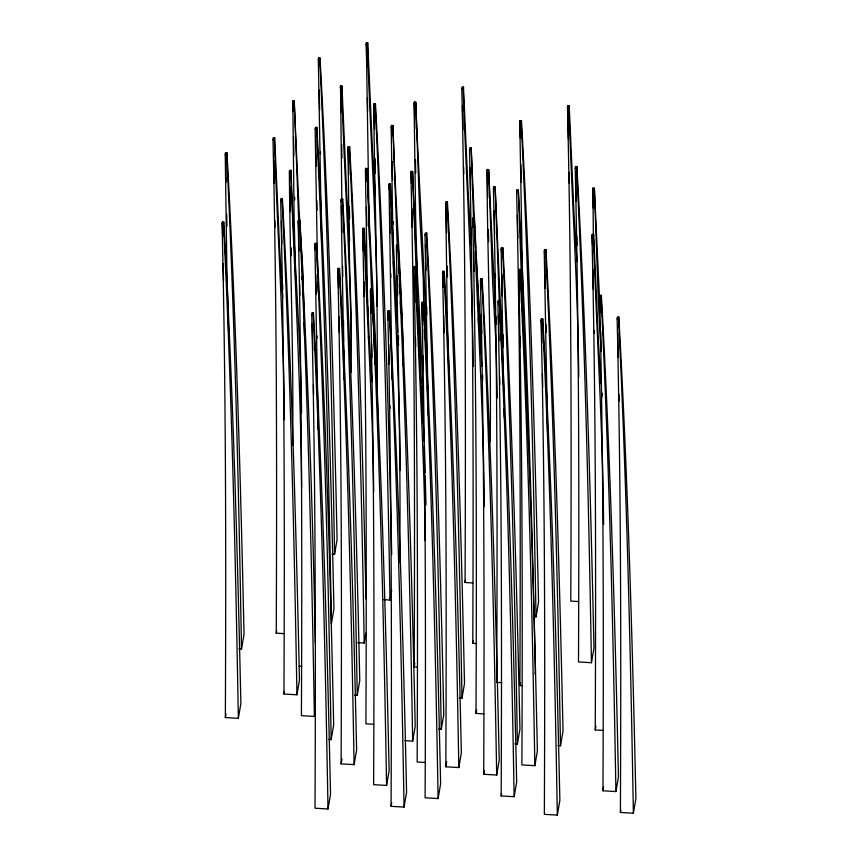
<?xml version="1.0" encoding="UTF-8"?>
<svg xmlns="http://www.w3.org/2000/svg" width="858" height="858" viewBox="0 0 858 858"><rect width="100%" height="100%" fill="white"/><g stroke="black" fill="none" stroke-linecap="round" stroke-linejoin="round"><path stroke-width="1.29" d="M225.364 717.556C226.083 552.97 225.911 388.427 222.093 223.895L222.361 222.05L223.788 222.136C232.722 382.507 237.28 543.007 240.873 703.592L238.342 718.318L225.364 717.556L225.997 713.877M228.593 330.963L226.834 267.481L225.246 154.579L225.525 152.735L226.952 152.821C235.886 313.181 240.433 473.691 244.037 634.266L241.506 649.002L238.91 648.852M284.041 633.622L276.255 633.161C276.973 468.586 276.802 304.032 272.983 139.5L273.252 137.655L274.678 137.741L279.504 246.214L282.732 297.758M283.966 694.025C284.684 529.44 284.502 364.897 280.684 200.354L280.963 198.52L282.389 198.595C291.323 358.966 295.871 519.465 299.463 680.051L296.943 694.787L283.966 694.025L284.384 691.569M292.642 445.216C293.779 354.161 290.025 263.17 289.361 172.115L289.639 170.27L291.066 170.356C293.554 251.201 300.557 331.821 301.576 412.719M295.849 288.406L294.101 215.701L292.803 100.954L294.23 101.04L299.045 209.513L302.767 268.983L304.054 318.082M318.243 429.504L314.907 245.216L315.186 243.382L316.613 243.458C325.536 403.828 330.094 564.328 333.687 724.913L331.156 739.65L328.56 739.499M318.436 412.934L318.436 406.252M321.653 244.101L318.318 59.813L318.597 57.969L320.023 58.054C328.957 218.425 333.505 378.925 337.097 539.51L334.566 554.247L331.971 554.086M341.109 763.877C341.827 599.302 341.656 434.749 337.827 270.216L338.106 268.372L339.532 268.457C348.466 428.828 353.013 589.328 356.617 749.913L354.086 764.639L341.109 763.877L341.956 758.965M343.532 360.821L343.532 350.128M343.532 342.117L343.532 320.72M344.326 379.922L340.991 200.901L341.269 199.056L342.696 199.142C351.619 359.502 356.177 520.012 359.77 680.598L357.239 695.323L354.644 695.173M351.254 372.351L351.297 322.34L349.538 261.486L347.962 148.584L348.23 146.739L349.656 146.825C357.904 297.415 362.827 448.091 365.937 598.884M369.369 239.554L366.323 42.9L367.75 42.986L372.565 151.458L375.386 196.385M377.037 392.063C378.239 296.546 374.635 201.104 373.756 105.598L374.034 103.754L375.461 103.839C383.665 253.989 388.61 404.215 391.698 554.568M391.076 806.327C391.795 641.741 391.613 477.198 387.795 312.666L388.073 310.821L389.5 310.907C398.423 471.278 402.981 631.778 406.574 792.363L404.043 807.088L391.076 806.327L391.709 802.648M392.042 379.322L388.996 183.977L390.422 184.062L397.726 332.185M399.71 562.558C401.008 457.239 397.78 351.984 396.428 246.686L396.707 244.841L398.133 244.916C407.057 405.287 411.615 565.787 415.208 726.372L412.677 741.108L404.89 740.647M416.774 667.041L414.178 666.891C414.897 502.305 414.725 337.762 410.907 173.23L411.175 171.386L412.601 171.471C414.972 250.986 421.975 330.266 423.005 409.824M417.406 280.298L415.647 216.817L414.06 103.915L414.339 102.07L415.765 102.156C419.262 193.651 426.04 284.974 427.155 376.565M428.335 415.165L425 234.824L425.268 232.99L426.705 233.065C435.628 393.436 440.186 553.936 443.779 714.521L441.248 729.257L438.653 729.096M445.838 766.795C446.557 602.209 446.385 437.666 442.556 273.134L442.835 271.289L444.262 271.375C453.196 431.735 457.743 592.245 461.347 752.831L458.816 767.556L445.838 766.795L446.686 761.883M449.056 381.52L447.297 316.72L445.72 203.818L445.999 201.973L447.426 202.059C456.349 362.419 460.907 522.93 464.5 683.504L461.969 698.24L459.373 698.09M472.855 582.957L465.068 582.496C465.787 417.921 465.615 253.367 461.797 88.835L462.065 86.99L463.492 87.076L468.318 195.549L471.46 245.763M476.673 643.586L472.779 643.35C473.498 478.775 473.316 314.232 469.498 149.689L469.776 147.844L471.203 147.93L474.774 228.282M483.794 713.877L476.008 713.416C476.726 548.83 476.544 384.287 472.726 219.755L473.005 217.911L474.431 217.996L481.735 366.119M483.708 774.27C484.427 609.695 484.255 445.141 480.437 280.609L480.705 278.764L482.132 278.85C491.066 439.221 495.624 599.721 499.217 760.306L496.685 775.031L483.708 774.27L484.341 770.591M490.229 441.784C491.355 351.608 487.559 261.518 486.947 171.353L487.226 169.509L488.652 169.594L495.452 309.781M501.169 795.934C501.876 631.349 501.705 466.806 497.887 302.273L498.155 300.429L499.592 300.514C508.515 460.885 513.073 621.385 516.666 781.97L514.135 796.696L501.169 795.934L501.587 793.478M522.479 685.649L519.884 685.499C520.602 520.913 520.431 356.37 516.613 191.827L516.881 189.983L518.307 190.068C527.241 350.439 531.788 510.939 535.392 671.524L534.974 673.98M523.101 310.746L519.766 122.512L520.045 120.667L521.471 120.753C530.405 281.124 534.952 441.623 538.545 602.209L536.025 616.934L533.429 616.784M547.576 431.692L544.24 251.351L544.519 249.517L545.945 249.592C554.879 409.963 559.427 570.463 563.02 731.048L560.489 745.784L557.904 745.623M603.035 730.405L595.248 729.944C595.967 565.358 595.795 400.815 591.966 236.282L592.245 234.438L593.672 234.524L598.487 342.996L601.061 383.966M602.96 790.797C603.678 626.222 603.496 461.668 599.678 297.136L599.957 295.291L601.383 295.377C610.317 455.748 614.864 616.248 618.457 776.833L615.926 791.559L602.96 790.797L603.592 787.118M620.409 812.462C621.128 647.876 620.945 483.333 617.127 318.801L617.406 316.956L618.832 317.042C627.766 477.413 632.314 637.912 635.907 798.498L633.376 813.223L620.409 812.462L620.827 810.006M241.506 649.002C238.621 484.137 234.717 319.348 226.673 154.665L226.952 152.821M238.342 718.318C235.467 553.453 231.563 388.663 223.52 223.981L223.788 222.136M284.427 419.766C283.666 326.276 277.381 233.011 274.41 139.586L274.678 137.741M299.024 229.193L294.23 101.04M296.943 694.787C294.058 529.922 290.154 365.133 282.11 200.44L282.389 198.595M301.598 487.183C300.708 382.089 294.669 277.198 290.787 172.201L291.066 170.356M334.566 554.247C331.692 389.382 327.788 224.582 319.744 59.899L320.023 58.054M315.229 711.539L314.393 716.441L301.415 715.679C302.134 551.104 301.962 386.55 298.134 222.018L298.412 220.174L299.839 220.259C307.357 361.079 312.666 501.93 315.304 642.942M314.393 716.441C311.508 551.576 307.604 386.786 299.56 222.104L299.839 220.259M317.621 272.469L315.154 129.14L315.433 127.295L316.859 127.381C325.793 287.741 330.341 448.251 333.944 608.826L331.413 623.562C328.528 458.698 324.624 293.908 316.581 129.215L316.859 127.381M331.156 739.65C328.282 574.785 324.378 409.995 316.334 245.302L316.613 243.458M341.838 200.622L340.529 85.886L341.956 85.961L346.771 194.434L349.667 240.69M351.34 351.93C350.6 263.792 344.219 175.89 341.677 87.806L341.956 85.961M311.744 314.543L312.022 312.698L313.449 312.784C322.383 473.144 326.93 633.654 330.534 794.24L328.003 808.965L315.025 808.204C315.744 643.618 315.572 479.075 311.744 314.543L313.17 314.629C321.214 479.311 325.118 644.101 328.003 808.965M313.17 314.629L313.449 312.784M357.722 642.621L364.21 643.007C361.336 478.142 357.432 313.352 349.388 148.659L349.656 146.825M357.239 695.323C354.365 530.459 350.461 365.669 342.417 200.987L342.696 199.142M377.08 306.263C376.34 219.037 369.937 132.014 367.471 44.831L367.75 42.986M354.086 764.639C351.201 599.774 347.297 434.985 339.253 270.302L339.532 268.457M367.567 302.992L365.411 170.238L365.69 168.404L367.117 168.479C369.777 251.104 376.737 333.515 377.767 416.184M383.515 599.645L390.004 600.021C387.13 435.156 383.226 270.367 375.182 105.684L375.461 103.839M371.546 290.015L367.117 168.479M373.702 724.27L365.916 723.809C366.634 559.234 366.463 394.68 362.634 230.148L362.913 228.303L364.339 228.389L369.154 336.862L371.975 381.799M373.67 491.677C372.93 404.44 366.527 317.417 364.06 230.234L364.339 228.389M393.093 250.751L391.205 127.263L391.484 125.418L392.91 125.504C395.356 205.899 402.359 286.079 403.389 366.527M397.19 244.38L392.91 125.504M370.345 291.001L370.624 289.157L372.05 289.243C380.973 449.613 385.532 610.113 389.124 770.699L386.593 785.424L373.627 784.662C374.345 620.087 374.163 455.534 370.345 291.001L371.771 291.087C379.815 455.77 383.719 620.57 386.593 785.424M371.771 291.087L372.05 289.243M400.257 470.109C399.485 375.278 393.232 280.663 390.143 185.907L390.422 184.062M424.099 320.173L423.198 278.003L419.83 217.053L415.765 102.156M412.677 741.108C409.802 576.244 405.898 411.454 397.855 246.761L398.133 244.916M404.043 807.088C401.169 642.224 397.265 477.434 389.221 312.752L389.5 310.907M420.795 382.904L420.045 347.329L416.666 286.379L412.601 171.471M424.935 762.462L417.16 762.001C417.878 597.425 417.696 432.872 413.878 268.339L414.157 266.495L415.583 266.581L420.399 375.053L424.292 441.162M425.15 540.572C424.388 449.764 418.06 359.18 415.304 268.425L415.583 266.581M441.248 729.257C438.374 564.392 434.47 399.603 426.426 234.91L426.705 233.065M421.836 304.15L422.115 302.306L423.541 302.391C432.475 462.752 437.022 623.262 440.615 783.847L438.095 798.573L425.118 797.811C425.836 633.225 425.654 468.683 421.836 304.15L423.262 304.236C431.306 468.918 435.21 633.708 438.095 798.573M423.262 304.236L423.541 302.391M473.187 366.42C472.415 273.831 466.119 181.456 463.223 88.921L463.492 87.076M461.969 698.24C459.094 533.376 455.19 368.586 447.147 203.893L447.426 202.059M458.816 767.556C455.93 602.691 452.027 437.902 443.983 273.219L444.262 271.375M473.584 218.94L471.203 147.93M484.33 506.713C483.547 410.993 477.305 315.487 474.152 219.841L474.431 217.996M497.211 398.166L496.085 345.452L492.717 284.502L488.652 169.594M501.919 682.711L496.728 682.4C497.447 517.824 497.275 353.271 493.447 188.739L493.725 186.894L495.152 186.98L499.967 295.452L503.196 346.997M499.367 304.536L495.152 186.98M496.685 775.031C493.811 610.167 489.907 445.377 481.864 280.695L482.132 278.85M503.882 402.188L501.158 249.592L501.437 247.748L502.863 247.833C511.786 408.204 516.344 568.704 519.937 729.289L517.406 744.025L514.811 743.865M536.025 616.934C533.14 452.069 529.236 287.28 521.192 122.597L521.471 120.753M517.406 744.025C514.532 579.161 510.628 414.36 502.584 249.678L502.863 247.833M514.135 796.696C511.261 631.831 507.357 467.042 499.313 302.359L499.592 300.514M526.726 412.044L525.75 365.926L522.372 304.976L518.307 190.068M518.607 271.257L518.886 269.412L520.313 269.498C529.236 429.869 533.794 590.368 537.387 750.954L534.856 765.679L521.889 764.918C522.608 600.343 522.425 435.789 518.607 271.257L520.034 271.343C528.078 436.025 531.981 600.815 534.856 765.679M520.034 271.343L520.313 269.498M560.489 745.784C557.614 580.92 553.71 416.13 545.667 251.437L545.945 249.592M578.56 601.555L570.774 601.104C571.492 436.518 571.321 271.975 567.503 107.443L567.771 105.598L569.197 105.684L574.023 214.157L576.994 261.722M578.71 376.994C577.96 287.076 571.61 197.383 568.929 107.518L569.197 105.684M541.076 320.678L541.355 318.833L542.782 318.919C551.715 479.279 556.263 639.789 559.866 800.375L557.335 815.1L544.358 814.339C545.077 649.753 544.905 485.21 541.076 320.678L542.513 320.763C550.557 485.446 554.45 650.235 557.335 815.1M542.513 320.763L542.782 318.919M575.203 168.297L575.482 166.452L576.908 166.538C585.842 326.898 590.39 487.408 593.983 647.994L591.452 662.719L578.485 661.958C579.204 497.372 579.021 332.829 575.203 168.297L576.63 168.382C584.673 333.065 588.577 497.854 591.452 662.719M576.63 168.382L576.908 166.538M593.436 245.742L592.932 188.117L594.358 188.192L600.171 312.526M601.061 350.804L598.423 303.099L594.358 188.192M603.603 524.581C602.809 428.41 596.589 332.464 593.404 236.368L593.672 234.524M615.926 791.559C613.052 626.694 609.148 461.904 601.104 297.222L601.383 295.377M633.376 813.223C630.501 648.358 626.597 483.569 618.554 318.886L618.832 317.042M276.255 633.161L276.684 630.716M364.21 643.007L365.894 633.183M390.004 600.021L391.698 590.207M414.178 666.891L414.811 663.213M465.068 582.496L465.497 580.04M472.779 643.35L473.198 640.905M476.008 713.416L476.64 709.738M519.884 685.499L520.313 683.043M595.248 729.944L595.881 726.265M366.044 44.745L367.471 44.831M318.318 59.813L319.744 59.899M461.797 88.835L463.223 88.921M340.251 87.72L341.677 87.806M567.503 107.443L568.929 107.518M414.06 103.915L415.486 103.99M373.756 105.598L375.182 105.684M292.524 102.799L293.951 102.885M519.766 122.512L521.192 122.597M391.205 127.263L392.632 127.349M315.154 129.14L316.581 129.215M469.498 149.689L470.924 149.775M272.983 139.5L274.41 139.586M347.962 148.584L349.388 148.659M225.246 154.579L226.673 154.665M486.947 171.353L488.374 171.439M365.411 170.238L366.838 170.324M410.907 173.23L412.333 173.316M289.361 172.115L290.787 172.201M592.653 189.961L594.079 190.036M493.447 188.739L494.873 188.824M516.613 191.827L518.039 191.913M388.717 185.821L390.143 185.907M445.72 203.818L447.147 203.893M340.991 200.901L342.417 200.987M280.684 200.354L282.11 200.44M472.726 219.755L474.152 219.841M591.966 236.282L593.404 236.368M298.134 222.018L299.56 222.104M362.634 230.148L364.06 230.234M425 234.824L426.426 234.91M222.093 223.895L223.52 223.981M544.24 251.351L545.667 251.437M501.158 249.592L502.584 249.678M396.428 246.686L397.855 246.761M314.907 245.216L316.334 245.302M413.878 268.339L415.304 268.425M442.556 273.134L443.983 273.219M337.827 270.216L339.253 270.302M480.437 280.609L481.864 280.695M599.678 297.136L601.104 297.222M497.887 302.273L499.313 302.359M617.127 318.801L618.554 318.886M387.795 312.666L389.221 312.752M299.131 666.162L301.726 666.312M601.64 393.211L601.887 397.179M495.87 316.387L496.364 324.324M482.314 375.364L482.646 380.652M397.973 336.154L398.552 345.399M499.806 312.484L500.461 324.41M500.611 327.059L502.584 362.837M477.466 302.584L477.681 306.563M478.346 318.49L478.635 323.788M398.509 268.232L398.809 273.53M399.388 284.137L399.903 293.404M371.911 296.643L372.49 307.239M372.79 312.537L373.52 325.793M373.67 328.442L374.967 364.103M474.892 230.963L475.664 248.37M475.782 251.051L479.74 315.873L480.716 353.035M504.075 408.805L504.343 418.06M393.404 261.336L393.672 270.592M367.642 305.63L368.136 322.833M368.522 336.068L368.672 341.355M317.889 281.724L318.2 292.31M427.413 385.918L427.713 396.6M425.986 504.933L425.203 475.664M423.187 416.495L423.38 423.176M403.678 377.209L403.753 379.88M377.96 422.865L378.142 429.536M304.515 335.381L304.161 322.061M424.431 446.471L425.128 473.005M424.495 338.663L424.292 329.397M502.927 378.646L503.013 382.604M420.849 385.542L421.106 397.404M400.343 301.362L400.6 313.213M301.662 276.898L301.716 279.526M617.717 333.001L618.178 357.078M618.908 394.519L619.036 401.201M599.957 295.291L600.16 305.995M600.654 331.402L601.04 351.458M601.844 392.91L601.898 395.592M592.932 188.117L593.318 208.172M592.245 234.438L592.46 245.141M592.921 269.208L593.307 289.264M594.111 330.716L594.165 333.397M575.611 173.134L576.158 201.222M576.823 235.982L577.005 245.345M567.771 105.598L567.824 108.269M567.899 112.28L568.425 139.028M569.069 172.458L569.272 183.151M544.755 261.551L545.27 288.288M545.967 324.399L546.117 332.421M541.355 318.833L541.827 342.9M542.417 373.659L542.674 387.033M520.045 120.667L520.377 138.052M520.903 164.8L521.235 182.186M518.886 269.412L518.929 272.093M518.983 274.764L519.53 302.842M520.173 336.272L520.388 346.975M516.881 189.983L516.934 192.664M517.374 215.39L517.814 238.127M518.564 276.909L518.672 282.261M501.437 247.748L501.512 251.769M501.951 274.496L502.359 295.892M503.11 334.674L503.217 340.025M498.444 315.143L498.938 340.551M499.635 376.651L499.785 384.674M493.725 186.894L493.779 189.575M494.187 210.971L494.626 233.698M495.409 273.82L495.484 277.831M487.226 169.509L487.773 197.597M488.384 229.687L488.62 241.72M480.705 278.764L480.92 289.468M481.413 314.875L481.767 333.59M482.571 375.053L482.625 377.724M473.005 217.911L473.187 227.273M473.648 251.34L474.034 271.396M470.163 167.911L470.602 190.637M471.332 228.078L471.482 236.1M462.43 105.716L462.902 129.783M463.62 167.224L463.749 173.917M445.999 201.973L446.589 232.722M447.233 266.152L447.447 276.855M442.835 271.289L443.146 287.333M443.693 315.422L444.026 332.797M425.504 245.023L425.997 270.431M426.694 306.531L426.855 314.554M422.115 302.306L422.554 325.043M423.144 355.791L423.434 370.506M414.339 102.07L414.854 128.807M415.454 159.567L415.712 172.941M414.328 275.858L414.854 302.606M415.519 337.376L415.701 346.729M411.175 171.386L411.411 183.419M411.904 208.826L412.269 227.552M396.707 244.841L396.836 251.523M397.297 275.59L397.683 295.656M398.466 335.768L398.541 339.779M391.484 125.418L391.688 136.111M392.181 161.518L392.546 180.244M393.339 221.696L393.393 224.367M388.996 183.977L389.103 189.328M389.543 212.065L389.95 233.462M390.733 273.573L390.808 277.584M388.073 310.821L388.256 320.184M388.717 344.251L389.103 364.307M389.907 405.77L389.961 408.44M374.034 103.754L374.517 129.161M375.096 158.58L375.375 173.295M366.323 42.9L366.795 66.967M367.385 97.726L367.642 111.1M370.624 289.157L371.085 313.234M371.675 343.983L371.943 357.357M365.69 168.404L365.948 181.767M366.43 207.175L366.795 225.901M362.913 228.303L363.352 251.04M363.953 281.799L364.232 296.503M348.23 146.739L348.777 174.817M349.399 206.907L349.635 218.951M340.529 85.886L341.044 112.623M341.666 144.723L341.924 158.087M341.269 199.056L341.312 201.727M341.398 205.738L341.913 232.486M342.556 265.916L342.771 276.619M338.106 268.372L338.492 288.427M339.039 316.516L339.35 332.561M318.597 57.969L318.747 66.002M319.219 90.069L319.605 110.124M320.409 151.576L320.452 154.258M315.69 140.669L316.184 166.077M316.859 200.836L317.042 210.199M315.186 243.382L315.315 250.064M315.776 274.131L316.162 294.197M316.967 335.65L317.02 338.32M312.226 323.391L312.752 350.139M313.417 384.91L313.599 394.272M298.412 220.174L299.002 250.933M299.656 284.363L299.86 295.066M292.803 100.954L293.007 111.647M293.5 137.055L293.854 155.781M294.659 197.233L294.712 199.914M289.95 186.325L290.444 211.722M291.141 247.833L291.291 255.856M281.403 221.246L281.842 243.983M282.614 284.095L282.722 289.446M273.691 160.392L274.131 183.129M274.86 220.57L274.989 227.252M225.525 152.735L226.094 182.153M226.716 214.243L226.952 226.276M222.361 222.05L222.651 236.765M223.166 263.503L223.509 280.888"/></g></svg>
